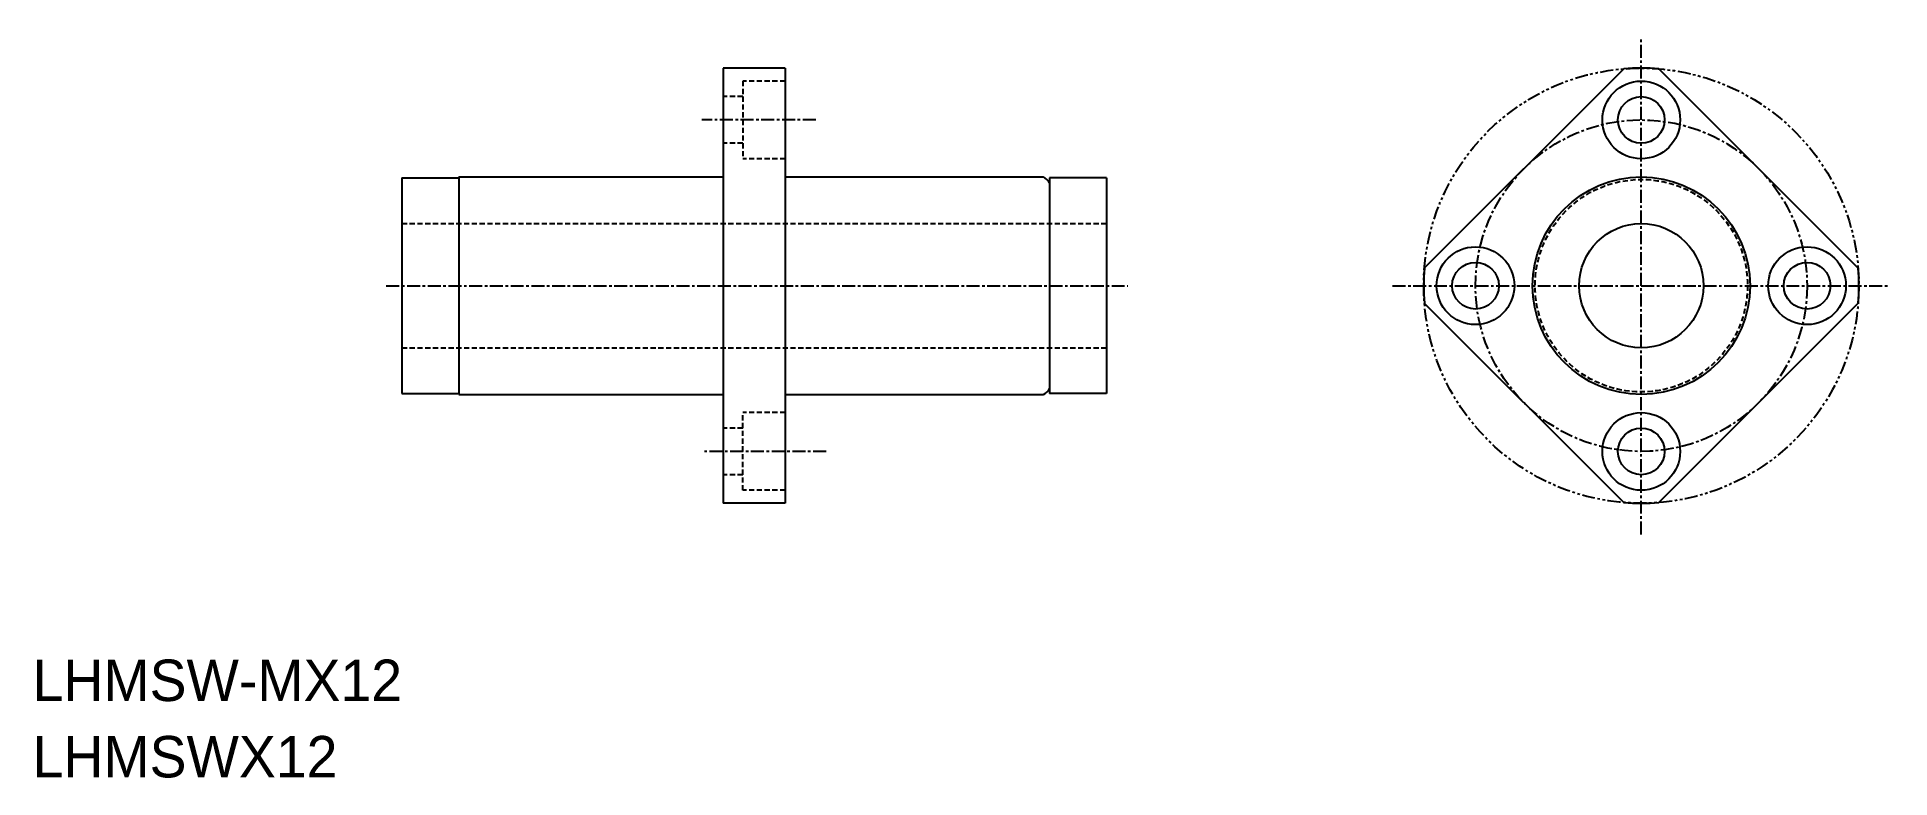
# Model space of a CAD drawing. Extents: x 52 to 231, y 55 to 126.
import ezdxf

# ---------------------------------------------------------------- set-up
doc = ezdxf.new("R2010")
doc.units = 0
for name, pattern in [('CENTER', [2, 1.25, -0.25, 0.25, -0.25]), ('DASHED', [0.75, 0.5, -0.25]), ('PHANTOM', [2.5, 1.25, -0.25, 0.25, -0.25, 0.25, -0.25])]:
    doc.linetypes.add(name, pattern=pattern)
doc.layers.get('0').update_dxf_attribs({"linetype": 'CONTINUOUS'})
doc.layers.add('CENTER', color=1, linetype='CENTER')

msp = doc.modelspace()

# ---------------------------------------------------------------- linework, layer by layer
at = {"color": 7, "linetype": 'CONTINUOUS'}
for p, q in [((124.45, 123.05), (118.45, 123.05)), ((118.45, 123.05), (118.45, 81.05)), ((124.45, 123.05), (124.45, 81.05)), ((205.36, 122.98), (186.12, 103.74)), ((227.99, 103.74), (208.75, 122.98)), ((87.45, 112.45), (87.45, 91.65)), ((87.45, 112.45), (92.95, 112.45)), ((92.95, 112.55), (92.95, 91.55)), ((92.95, 112.55), (118.45, 112.55)), ((124.45, 112.55), (149.35, 112.55)), ((149.95, 112.45), (149.95, 91.65)), ((155.45, 112.45), (149.95, 112.45)), ((155.45, 112.45), (155.45, 91.65)), ((205.36, 81.12), (186.12, 100.35)), ((227.99, 100.35), (208.75, 81.12)), ((87.45, 91.65), (92.95, 91.65)), ((92.95, 91.55), (118.45, 91.55)), ((124.45, 91.55), (149.35, 91.55)), ((155.45, 91.65), (149.95, 91.65)), ((124.45, 81.05), (118.45, 81.05))]:
    msp.add_line(p, q, dxfattribs=at)
at = {"color": 3, "linetype": 'DASHED'}
for p, q in [((120.35, 121.8), (120.35, 114.3)), ((124.45, 121.8), (120.35, 121.8)), ((120.35, 120.3), (118.45, 120.3)), ((120.35, 115.8), (118.45, 115.8)), ((124.45, 114.3), (120.35, 114.3)), ((87.45, 108.05), (155.45, 108.05)), ((87.45, 96.05), (155.45, 96.05)), ((120.35, 82.3), (120.35, 89.8)), ((124.45, 89.8), (120.35, 89.8)), ((120.35, 88.3), (118.45, 88.3)), ((120.35, 83.8), (118.45, 83.8)), ((124.45, 82.3), (120.35, 82.3))]:
    msp.add_line(p, q, dxfattribs=at)
at = {"color": 3, "linetype": 'PHANTOM'}
msp.add_circle((207.06, 102.05), 21, dxfattribs=at)
at = {"color": 7, "linetype": 'CONTINUOUS'}
for centre, radius in [((207.06, 118.05), 3.75), ((207.06, 118.05), 2.25), ((207.06, 102.05), 10.5), ((207.06, 102.05), 6), ((191.06, 102.05), 3.75), ((223.06, 102.05), 3.75), ((191.06, 102.05), 2.25), ((223.06, 102.05), 2.25), ((207.06, 86.05), 3.75), ((207.06, 86.05), 2.25)]:
    msp.add_circle(centre, radius, dxfattribs=at)
at = {"color": 3, "linetype": 'DASHED'}
msp.add_circle((207.06, 102.05), 10.25, dxfattribs=at)
at = {"color": 7, "linetype": 'CONTINUOUS'}
for centre, radius, start, end in [((207.06, 102.05), 21, 85.3676, 94.6324), ((148.8, 111.37), 1.3, 27.7958, 64.6683), ((207.06, 102.05), 21, 175.3676, 184.6324), ((207.06, 102.05), 21, 355.3676, 4.6324), ((148.8, 92.72), 1.3, 295.3317, 332.2042), ((207.06, 102.05), 21, 265.3676, 274.6324)]:
    msp.add_arc(centre, radius, start, end, dxfattribs=at)
at = {"layer": 'CENTER', "color": 1, "linetype": 'CENTER'}
for p, q in [((207.06, 78.05), (207.06, 126.05)), ((127.39, 118.05), (116.39, 118.05)), ((85.95, 102.05), (157.5, 102.05)), ((183.06, 102.05), (231.06, 102.05)), ((128.39, 86.05), (116.39, 86.05))]:
    msp.add_line(p, q, dxfattribs=at)
msp.add_circle((207.06, 102.05), 16, dxfattribs=at)

# ---------------------------------------------------------------- texts
at = {"color": 7, "linetype": 'CONTINUOUS'}
for s, p in [('LHMSW-MX12', (51.81, 61.96)), ('LHMSWX12', (51.81, 54.59))]:
    msp.add_text(s, height=4, dxfattribs=at).set_placement(p)

doc.saveas('drawing.dxf')
